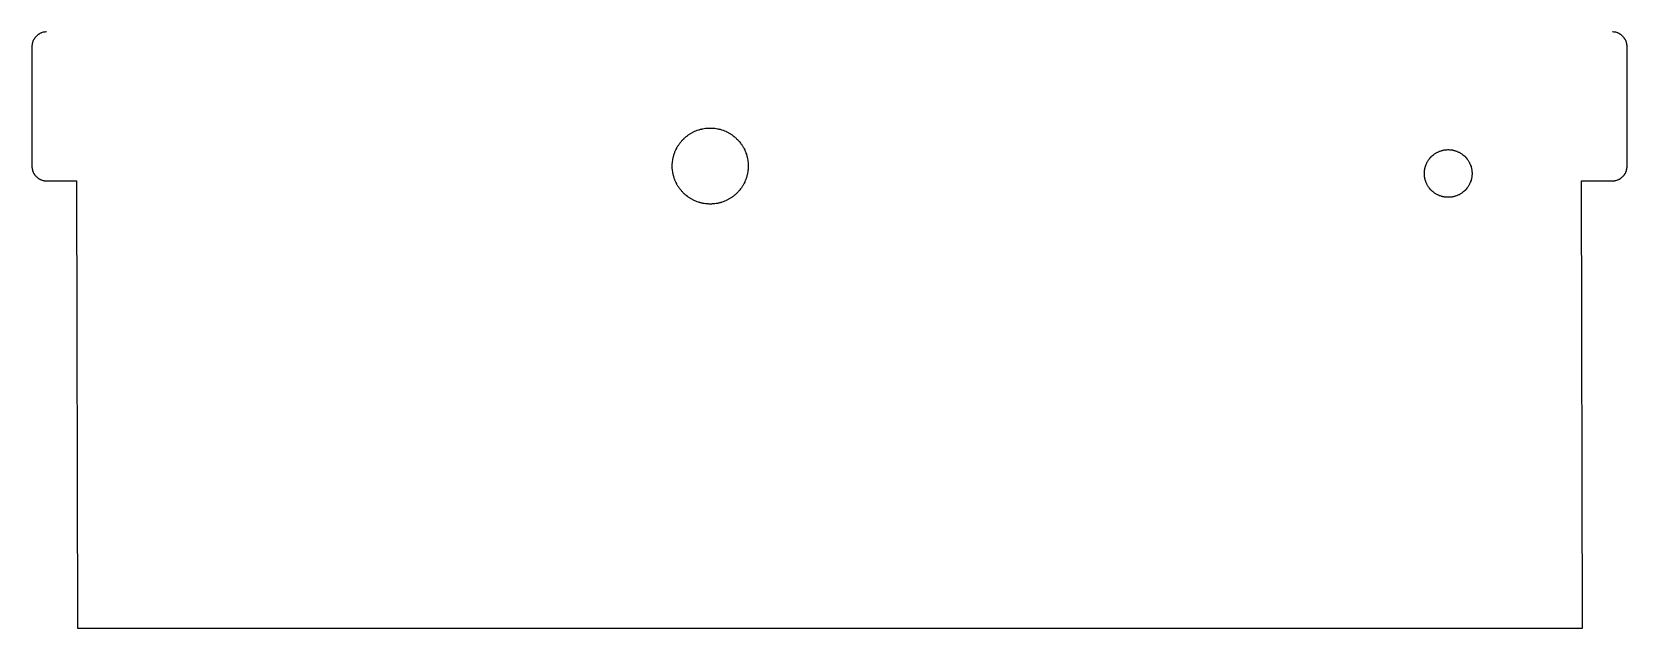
# Model space of a CAD drawing. Header units: metres. Extents: x -3 to 104, y 0 to 110.
# Drawn here: x -3 to 104, y 0 to 40 of the extents above; entities that cross this region are included whole.
import ezdxf

# ---------------------------------------------------------------- set-up
doc = ezdxf.new("R2010")
doc.units = ezdxf.units.M

msp = doc.modelspace()

# ---------------------------------------------------------------- linework, layer by layer
for p, q in [((-2.79883, 39.6016), (-2.80859, 39.5879)), ((-2.77734, 39.6289), (-2.79883, 39.6016)), ((-2.76562, 39.6426), (-2.77734, 39.6289)), ((-2.75488, 39.6562), (-2.76562, 39.6426)), ((-2.71973, 39.6943), (-2.75488, 39.6562)), ((-2.69434, 39.7197), (-2.71973, 39.6943)), ((-2.65625, 39.7549), (-2.69434, 39.7197)), ((-2.64258, 39.7656), (-2.65625, 39.7549)), ((-2.62891, 39.7773), (-2.64258, 39.7656)), ((-2.60156, 39.7988), (-2.62891, 39.7773)), ((-2.58789, 39.8086), (-2.60156, 39.7988)), ((-2.57324, 39.8193), (-2.58789, 39.8086)), ((-2.55957, 39.8291), (-2.57324, 39.8193)), ((-2.54492, 39.8389), (-2.55957, 39.8291)), ((-2.53027, 39.8477), (-2.54492, 39.8389)), ((-2.51465, 39.8574), (-2.53027, 39.8477)), ((-2.5, 39.8662), (-2.51465, 39.8574)), ((-2.48438, 39.875), (-2.5, 39.8662)), ((-2.46973, 39.8828), (-2.48438, 39.875)), ((-2.42285, 39.9062), (-2.46973, 39.8828)), ((-2.40625, 39.9131), (-2.42285, 39.9062)), ((-2.39062, 39.9209), (-2.40625, 39.9131)), ((-2.375, 39.9268), (-2.39062, 39.9209)), ((-2.3584, 39.9336), (-2.375, 39.9268)), ((-2.30859, 39.9512), (-2.3584, 39.9336)), ((-2.24219, 39.9707), (-2.30859, 39.9512)), ((-2.22461, 39.9746), (-2.24219, 39.9707)), ((-2.20801, 39.9785), (-2.22461, 39.9746)), ((-2.19043, 39.9814), (-2.20801, 39.9785)), ((-2.17383, 39.9844), (-2.19043, 39.9814)), ((-2.15625, 39.9873), (-2.17383, 39.9844)), ((-2.13965, 39.9902), (-2.15625, 39.9873)), ((-2.06934, 39.998), (-2.13965, 39.9902)), ((-2.05273, 39.999), (-2.06934, 39.998)), ((-2.03516, 39.999), (-2.05273, 39.999)), ((-2.01758, 40), (-2.03516, 39.999)), ((103.035, 39.999), (103.018, 40)), ((103.053, 39.999), (103.035, 39.999)), ((103.069, 39.998), (103.053, 39.999)), ((103.14, 39.9902), (103.069, 39.998)), ((103.156, 39.9873), (103.14, 39.9902)), ((103.174, 39.9844), (103.156, 39.9873)), ((103.19, 39.9814), (103.174, 39.9844)), ((103.208, 39.9785), (103.19, 39.9814)), ((103.225, 39.9746), (103.208, 39.9785)), ((103.242, 39.9707), (103.225, 39.9746)), ((103.309, 39.9512), (103.242, 39.9707)), ((103.358, 39.9336), (103.309, 39.9512)), ((103.375, 39.9268), (103.358, 39.9336)), ((103.391, 39.9209), (103.375, 39.9268)), ((103.406, 39.9131), (103.391, 39.9209)), ((103.423, 39.9062), (103.406, 39.9131)), ((103.47, 39.8828), (103.423, 39.9062)), ((103.484, 39.875), (103.47, 39.8828)), ((103.5, 39.8662), (103.484, 39.875)), ((103.515, 39.8574), (103.5, 39.8662)), ((103.53, 39.8477), (103.515, 39.8574)), ((103.545, 39.8389), (103.53, 39.8477)), ((103.56, 39.8291), (103.545, 39.8389)), ((103.573, 39.8193), (103.56, 39.8291)), ((103.588, 39.8086), (103.573, 39.8193)), ((103.602, 39.7988), (103.588, 39.8086)), ((103.629, 39.7773), (103.602, 39.7988)), ((103.643, 39.7656), (103.629, 39.7773)), ((103.656, 39.7549), (103.643, 39.7656)), ((103.694, 39.7197), (103.656, 39.7549)), ((103.72, 39.6943), (103.694, 39.7197)), ((103.755, 39.6562), (103.72, 39.6943)), ((103.766, 39.6426), (103.755, 39.6562)), ((103.777, 39.6289), (103.766, 39.6426)), ((103.799, 39.6016), (103.777, 39.6289)), ((103.809, 39.5879), (103.799, 39.6016)), ((-2.99902, 39.0352), (-3, 39.0176)), ((-3, 39.0176), (-3, 30.9824)), ((-2.99805, 39.0693), (-2.99902, 39.0527)), ((-2.99902, 39.0527), (-2.99902, 39.0352)), ((-2.99023, 39.1396), (-2.99805, 39.0693)), ((-2.9873, 39.1562), (-2.99023, 39.1396)), ((-2.98438, 39.1738), (-2.9873, 39.1562)), ((-2.98145, 39.1904), (-2.98438, 39.1738)), ((-2.97852, 39.208), (-2.98145, 39.1904)), ((-2.97461, 39.2246), (-2.97852, 39.208)), ((-2.9707, 39.2422), (-2.97461, 39.2246)), ((-2.95117, 39.3086), (-2.9707, 39.2422)), ((-2.93359, 39.3584), (-2.95117, 39.3086)), ((-2.92676, 39.375), (-2.93359, 39.3584)), ((-2.9209, 39.3906), (-2.92676, 39.375)), ((-2.91309, 39.4062), (-2.9209, 39.3906)), ((-2.90625, 39.4229), (-2.91309, 39.4062)), ((-2.88281, 39.4697), (-2.90625, 39.4229)), ((-2.875, 39.4844), (-2.88281, 39.4697)), ((-2.86621, 39.5), (-2.875, 39.4844)), ((-2.85742, 39.5146), (-2.86621, 39.5)), ((-2.84766, 39.5303), (-2.85742, 39.5146)), ((-2.83887, 39.5449), (-2.84766, 39.5303)), ((-2.8291, 39.5596), (-2.83887, 39.5449)), ((-2.81934, 39.5732), (-2.8291, 39.5596)), ((-2.80859, 39.5879), (-2.81934, 39.5732)), ((103.819, 39.5732), (103.809, 39.5879)), ((103.829, 39.5596), (103.819, 39.5732)), ((103.839, 39.5449), (103.829, 39.5596)), ((103.848, 39.5303), (103.839, 39.5449)), ((103.857, 39.5146), (103.848, 39.5303)), ((103.866, 39.5), (103.857, 39.5146)), ((103.875, 39.4844), (103.866, 39.5)), ((103.883, 39.4697), (103.875, 39.4844)), ((103.906, 39.4229), (103.883, 39.4697)), ((103.913, 39.4062), (103.906, 39.4229)), ((103.921, 39.3906), (103.913, 39.4062)), ((103.927, 39.375), (103.921, 39.3906)), ((103.934, 39.3584), (103.927, 39.375)), ((103.951, 39.3086), (103.934, 39.3584)), ((103.971, 39.2422), (103.951, 39.3086)), ((103.975, 39.2246), (103.971, 39.2422)), ((103.979, 39.208), (103.975, 39.2246)), ((103.981, 39.1904), (103.979, 39.208)), ((103.984, 39.1738), (103.981, 39.1904)), ((103.987, 39.1562), (103.984, 39.1738)), ((103.99, 39.1396), (103.987, 39.1562)), ((103.998, 39.0693), (103.99, 39.1396)), ((103.999, 39.0527), (103.998, 39.0693)), ((103.999, 39.0352), (103.999, 39.0527)), ((104, 39.0176), (103.999, 39.0352)), ((104, 30.9824), (104, 39.0176)), ((41.1494, 33.1621), (41.1865, 33.1855)), ((41.1865, 33.1855), (41.2256, 33.208)), ((41.2256, 33.208), (41.2637, 33.2295)), ((41.2637, 33.2295), (41.3027, 33.251)), ((41.3027, 33.251), (41.3428, 33.2715)), ((41.3428, 33.2715), (41.4229, 33.3105)), ((41.4229, 33.3105), (41.4629, 33.3291)), ((41.4629, 33.3291), (41.5449, 33.3643)), ((41.5449, 33.3643), (41.5859, 33.3799)), ((41.5859, 33.3799), (41.6279, 33.3955)), ((41.6279, 33.3955), (41.7119, 33.4248)), ((41.7119, 33.4248), (41.7549, 33.4385)), ((41.7549, 33.4385), (41.7969, 33.4512)), ((41.7969, 33.4512), (41.8398, 33.4629)), ((41.8398, 33.4629), (41.8828, 33.4736)), ((41.8828, 33.4736), (41.9268, 33.4844)), ((41.9268, 33.4844), (41.9697, 33.4941)), ((41.9697, 33.4941), (42.0137, 33.5029)), ((42.0137, 33.5029), (42.1016, 33.5186)), ((42.1016, 33.5186), (42.1895, 33.5303)), ((42.1895, 33.5303), (42.2773, 33.54)), ((42.2773, 33.54), (42.3223, 33.543)), ((42.3223, 33.543), (42.3662, 33.5459)), ((42.3662, 33.5459), (42.4111, 33.5479)), ((42.4111, 33.5479), (42.5, 33.5498)), ((42.5, 33.5498), (42.5889, 33.5479)), ((42.5889, 33.5479), (42.6338, 33.5459)), ((42.6338, 33.5459), (42.6777, 33.543)), ((42.6777, 33.543), (42.7227, 33.54)), ((42.7227, 33.54), (42.8105, 33.5303)), ((42.8105, 33.5303), (42.8984, 33.5186)), ((42.8984, 33.5186), (42.9863, 33.5029)), ((42.9863, 33.5029), (43.0303, 33.4941)), ((43.0303, 33.4941), (43.0732, 33.4844)), ((43.0732, 33.4844), (43.1172, 33.4736)), ((43.1172, 33.4736), (43.1602, 33.4629)), ((43.1602, 33.4629), (43.2031, 33.4512)), ((43.2031, 33.4512), (43.2451, 33.4385)), ((43.2451, 33.4385), (43.2881, 33.4248)), ((43.2881, 33.4248), (43.3721, 33.3955)), ((43.3721, 33.3955), (43.4141, 33.3799)), ((43.4141, 33.3799), (43.4551, 33.3643)), ((43.4551, 33.3643), (43.5371, 33.3291)), ((43.5371, 33.3291), (43.5771, 33.3105)), ((43.5771, 33.3105), (43.6572, 33.2715)), ((43.6572, 33.2715), (43.6973, 33.251)), ((43.6973, 33.251), (43.7363, 33.2295)), ((43.7363, 33.2295), (43.7744, 33.208)), ((43.7744, 33.208), (43.8135, 33.1855)), ((43.8135, 33.1855), (43.8506, 33.1621)), ((40.1895, 32.0771), (40.2285, 32.1572)), ((40.2285, 32.1572), (40.249, 32.1973)), ((40.249, 32.1973), (40.2705, 32.2363)), ((40.2705, 32.2363), (40.292, 32.2744)), ((40.292, 32.2744), (40.3145, 32.3135)), ((40.3145, 32.3135), (40.3379, 32.3506)), ((40.3379, 32.3506), (40.3613, 32.3887)), ((40.3613, 32.3887), (40.3867, 32.4258)), ((40.3867, 32.4258), (40.4111, 32.4619)), ((40.4111, 32.4619), (40.4375, 32.499)), ((40.4375, 32.499), (40.4639, 32.5342)), ((40.4639, 32.5342), (40.5186, 32.6045)), ((40.5186, 32.6045), (40.5469, 32.6387)), ((40.5469, 32.6387), (40.5762, 32.6729)), ((40.5762, 32.6729), (40.6055, 32.7061)), ((40.6055, 32.7061), (40.6357, 32.7383)), ((40.6357, 32.7383), (40.666, 32.7715)), ((40.666, 32.7715), (40.7285, 32.834)), ((40.7285, 32.834), (40.7617, 32.8643)), ((40.7617, 32.8643), (40.7939, 32.8945)), ((40.7939, 32.8945), (40.8271, 32.9238)), ((40.8271, 32.9238), (40.8613, 32.9531)), ((40.8613, 32.9531), (40.8955, 32.9814)), ((40.8955, 32.9814), (40.9658, 33.0361)), ((40.9658, 33.0361), (41.001, 33.0625)), ((41.001, 33.0625), (41.0381, 33.0889)), ((41.0381, 33.0889), (41.0742, 33.1133)), ((41.0742, 33.1133), (41.1113, 33.1387)), ((41.1113, 33.1387), (41.1494, 33.1621)), ((43.8506, 33.1621), (43.8887, 33.1387)), ((43.8887, 33.1387), (43.9258, 33.1133)), ((43.9258, 33.1133), (43.9619, 33.0889)), ((43.9619, 33.0889), (43.999, 33.0625)), ((43.999, 33.0625), (44.0342, 33.0361)), ((44.0342, 33.0361), (44.1045, 32.9814)), ((44.1045, 32.9814), (44.1387, 32.9531)), ((44.1387, 32.9531), (44.1729, 32.9238)), ((44.1729, 32.9238), (44.2061, 32.8945)), ((44.2061, 32.8945), (44.2383, 32.8643)), ((44.2383, 32.8643), (44.2715, 32.834)), ((44.2715, 32.834), (44.334, 32.7715)), ((44.334, 32.7715), (44.3643, 32.7383)), ((44.3643, 32.7383), (44.3945, 32.7061)), ((44.3945, 32.7061), (44.4238, 32.6729)), ((44.4238, 32.6729), (44.4531, 32.6387)), ((44.4531, 32.6387), (44.4814, 32.6045)), ((44.4814, 32.6045), (44.5361, 32.5342)), ((44.5361, 32.5342), (44.5625, 32.499)), ((44.5625, 32.499), (44.5889, 32.4619)), ((44.5889, 32.4619), (44.6133, 32.4258)), ((44.6133, 32.4258), (44.6387, 32.3887)), ((44.6387, 32.3887), (44.6621, 32.3506)), ((44.6621, 32.3506), (44.6855, 32.3135)), ((44.6855, 32.3135), (44.708, 32.2744)), ((44.708, 32.2744), (44.7295, 32.2363)), ((44.7295, 32.2363), (44.751, 32.1973)), ((44.751, 32.1973), (44.7715, 32.1572)), ((44.7715, 32.1572), (44.8105, 32.0771)), ((39.9502, 31), (39.9521, 31.0889)), ((39.9521, 31.0889), (39.9541, 31.1338)), ((39.9541, 31.1338), (39.957, 31.1777)), ((39.957, 31.1777), (39.96, 31.2227)), ((39.96, 31.2227), (39.9697, 31.3105)), ((39.9697, 31.3105), (39.9814, 31.3984)), ((39.9814, 31.3984), (39.9971, 31.4863)), ((39.9971, 31.4863), (40.0059, 31.5303)), ((40.0059, 31.5303), (40.0156, 31.5732)), ((40.0156, 31.5732), (40.0264, 31.6172)), ((40.0264, 31.6172), (40.0371, 31.6602)), ((40.0371, 31.6602), (40.0488, 31.7031)), ((40.0488, 31.7031), (40.0615, 31.7451)), ((40.0615, 31.7451), (40.0752, 31.7881)), ((40.0752, 31.7881), (40.1045, 31.8721)), ((40.1045, 31.8721), (40.1201, 31.9141)), ((40.1201, 31.9141), (40.1357, 31.9551)), ((40.1357, 31.9551), (40.1709, 32.0371)), ((40.1709, 32.0371), (40.1895, 32.0771)), ((44.8105, 32.0771), (44.8291, 32.0371)), ((44.8291, 32.0371), (44.8643, 31.9551)), ((44.8643, 31.9551), (44.8799, 31.9141)), ((44.8799, 31.9141), (44.8955, 31.8721)), ((44.8955, 31.8721), (44.9248, 31.7881)), ((44.9248, 31.7881), (44.9385, 31.7451)), ((44.9385, 31.7451), (44.9512, 31.7031)), ((44.9512, 31.7031), (44.9629, 31.6602)), ((44.9629, 31.6602), (44.9736, 31.6172)), ((44.9736, 31.6172), (44.9844, 31.5732)), ((44.9844, 31.5732), (44.9941, 31.5303)), ((44.9941, 31.5303), (45.0029, 31.4863)), ((45.0029, 31.4863), (45.0186, 31.3984)), ((45.0186, 31.3984), (45.0303, 31.3105)), ((45.0303, 31.3105), (45.04, 31.2227)), ((45.04, 31.2227), (45.043, 31.1777)), ((45.043, 31.1777), (45.0459, 31.1338)), ((45.0459, 31.1338), (45.0479, 31.0889)), ((45.0479, 31.0889), (45.0498, 31)), ((90.4697, 30.9678), (90.4961, 31.0469)), ((90.4961, 31.0469), (90.5059, 31.0732)), ((90.5059, 31.0732), (90.5166, 31.0996)), ((90.5166, 31.0996), (90.5381, 31.1504)), ((90.5381, 31.1504), (90.5615, 31.2012)), ((90.5615, 31.2012), (90.5742, 31.2266)), ((90.5742, 31.2266), (90.5869, 31.251)), ((90.5869, 31.251), (90.6143, 31.2998)), ((90.6143, 31.2998), (90.6289, 31.3242)), ((90.6289, 31.3242), (90.6582, 31.3711)), ((90.6582, 31.3711), (90.6895, 31.418)), ((90.6895, 31.418), (90.7393, 31.4854)), ((90.7393, 31.4854), (90.792, 31.5498)), ((90.792, 31.5498), (90.8105, 31.5703)), ((90.8105, 31.5703), (90.8301, 31.5908)), ((90.8301, 31.5908), (90.8486, 31.6113)), ((90.8486, 31.6113), (90.8682, 31.6318)), ((90.8682, 31.6318), (90.8887, 31.6514)), ((90.8887, 31.6514), (90.9092, 31.6699)), ((90.9092, 31.6699), (90.9297, 31.6895)), ((90.9297, 31.6895), (90.9502, 31.708)), ((90.9502, 31.708), (91.0146, 31.7607)), ((91.0146, 31.7607), (91.082, 31.8105)), ((91.082, 31.8105), (91.1289, 31.8418)), ((91.1289, 31.8418), (91.1758, 31.8711)), ((91.1758, 31.8711), (91.2002, 31.8857)), ((91.2002, 31.8857), (91.249, 31.9131)), ((91.249, 31.9131), (91.2734, 31.9258)), ((91.2734, 31.9258), (91.2988, 31.9385)), ((91.2988, 31.9385), (91.3496, 31.9619)), ((91.3496, 31.9619), (91.4004, 31.9834)), ((91.4004, 31.9834), (91.4268, 31.9941)), ((91.4268, 31.9941), (91.4531, 32.0039)), ((91.4531, 32.0039), (91.5322, 32.0303)), ((91.5322, 32.0303), (91.5586, 32.0381)), ((91.5586, 32.0381), (91.5859, 32.0459)), ((91.5859, 32.0459), (91.6133, 32.0527)), ((91.6133, 32.0527), (91.6396, 32.0586)), ((91.6396, 32.0586), (91.667, 32.0654)), ((91.667, 32.0654), (91.6943, 32.0703)), ((91.6943, 32.0703), (91.7217, 32.0762)), ((91.7217, 32.0762), (91.75, 32.0801)), ((91.75, 32.0801), (91.8047, 32.0879)), ((91.8047, 32.0879), (91.833, 32.0908)), ((91.833, 32.0908), (91.8604, 32.0938)), ((91.8604, 32.0938), (91.8887, 32.0957)), ((91.8887, 32.0957), (91.916, 32.0977)), ((91.916, 32.0977), (91.9717, 32.0996)), ((91.9717, 32.0996), (92.0283, 32.0996)), ((92.0283, 32.0996), (92.084, 32.0977)), ((92.084, 32.0977), (92.1113, 32.0957)), ((92.1113, 32.0957), (92.1396, 32.0938)), ((92.1396, 32.0938), (92.167, 32.0908)), ((92.167, 32.0908), (92.1953, 32.0879)), ((92.1953, 32.0879), (92.25, 32.0801)), ((92.25, 32.0801), (92.2783, 32.0762)), ((92.2783, 32.0762), (92.3057, 32.0703)), ((92.3057, 32.0703), (92.333, 32.0654)), ((92.333, 32.0654), (92.3604, 32.0586)), ((92.3604, 32.0586), (92.3867, 32.0527)), ((92.3867, 32.0527), (92.4141, 32.0459)), ((92.4141, 32.0459), (92.4414, 32.0381)), ((92.4414, 32.0381), (92.4678, 32.0303)), ((92.4678, 32.0303), (92.5469, 32.0039)), ((92.5469, 32.0039), (92.5732, 31.9941)), ((92.5732, 31.9941), (92.5996, 31.9834)), ((92.5996, 31.9834), (92.6504, 31.9619)), ((92.6504, 31.9619), (92.7012, 31.9385)), ((92.7012, 31.9385), (92.7266, 31.9258)), ((92.7266, 31.9258), (92.751, 31.9131)), ((92.751, 31.9131), (92.7998, 31.8857)), ((92.7998, 31.8857), (92.8242, 31.8711)), ((92.8242, 31.8711), (92.8711, 31.8418)), ((92.8711, 31.8418), (92.918, 31.8105)), ((92.918, 31.8105), (92.9854, 31.7607)), ((92.9854, 31.7607), (93.0498, 31.708)), ((93.0498, 31.708), (93.0703, 31.6895)), ((93.0703, 31.6895), (93.0908, 31.6699)), ((93.0908, 31.6699), (93.1113, 31.6514)), ((93.1113, 31.6514), (93.1318, 31.6318)), ((93.1318, 31.6318), (93.1514, 31.6113)), ((93.1514, 31.6113), (93.1699, 31.5908)), ((93.1699, 31.5908), (93.1895, 31.5703)), ((93.1895, 31.5703), (93.208, 31.5498)), ((93.208, 31.5498), (93.2607, 31.4854)), ((93.2607, 31.4854), (93.3105, 31.418)), ((93.3105, 31.418), (93.3418, 31.3711)), ((93.3418, 31.3711), (93.3711, 31.3242)), ((93.3711, 31.3242), (93.3857, 31.2998)), ((93.3857, 31.2998), (93.4131, 31.251)), ((93.4131, 31.251), (93.4258, 31.2266)), ((93.4258, 31.2266), (93.4385, 31.2012)), ((93.4385, 31.2012), (93.4619, 31.1504)), ((93.4619, 31.1504), (93.4834, 31.0996)), ((93.4834, 31.0996), (93.4941, 31.0732)), ((93.4941, 31.0732), (93.5039, 31.0469)), ((93.5039, 31.0469), (93.5303, 30.9678)), ((-3, 30.9824), (-2.99902, 30.9648)), ((-2.99902, 30.9648), (-2.99902, 30.9473)), ((-2.99902, 30.9473), (-2.99805, 30.9307)), ((-2.99805, 30.9307), (-2.99023, 30.8604)), ((-2.99023, 30.8604), (-2.9873, 30.8438)), ((-2.9873, 30.8438), (-2.98438, 30.8262)), ((-2.98438, 30.8262), (-2.98145, 30.8096)), ((-2.98145, 30.8096), (-2.97852, 30.792)), ((-2.97852, 30.792), (-2.97461, 30.7754)), ((-2.97461, 30.7754), (-2.9707, 30.7578)), ((-2.9707, 30.7578), (-2.95117, 30.6914)), ((-2.95117, 30.6914), (-2.93359, 30.6416)), ((-2.93359, 30.6416), (-2.92676, 30.625)), ((-2.92676, 30.625), (-2.9209, 30.6094)), ((-2.9209, 30.6094), (-2.91309, 30.5938)), ((-2.91309, 30.5938), (-2.90625, 30.5771)), ((-2.90625, 30.5771), (-2.88281, 30.5303)), ((-2.88281, 30.5303), (-2.875, 30.5156)), ((-2.875, 30.5156), (-2.86621, 30.5)), ((-2.86621, 30.5), (-2.85742, 30.4854)), ((-2.85742, 30.4854), (-2.84766, 30.4697)), ((-2.84766, 30.4697), (-2.83887, 30.4551)), ((-2.83887, 30.4551), (-2.8291, 30.4404)), ((-2.8291, 30.4404), (-2.81934, 30.4268)), ((-2.81934, 30.4268), (-2.80859, 30.4121)), ((-2.80859, 30.4121), (-2.79883, 30.3984)), ((-2.79883, 30.3984), (-2.77734, 30.3711)), ((-2.77734, 30.3711), (-2.76562, 30.3574)), ((-2.76562, 30.3574), (-2.75488, 30.3438)), ((-2.75488, 30.3438), (-2.71973, 30.3057)), ((-2.71973, 30.3057), (-2.69434, 30.2803)), ((-2.69434, 30.2803), (-2.65625, 30.2451)), ((-2.65625, 30.2451), (-2.64258, 30.2344)), ((-2.64258, 30.2344), (-2.62891, 30.2227)), ((-2.62891, 30.2227), (-2.60156, 30.2012)), ((-2.60156, 30.2012), (-2.58789, 30.1914)), ((-2.58789, 30.1914), (-2.57324, 30.1807)), ((-2.57324, 30.1807), (-2.55957, 30.1709)), ((-2.55957, 30.1709), (-2.54492, 30.1611)), ((-2.54492, 30.1611), (-2.53027, 30.1523)), ((-2.53027, 30.1523), (-2.51465, 30.1426)), ((-2.51465, 30.1426), (-2.5, 30.1338)), ((-2.5, 30.1338), (-2.48438, 30.125)), ((-2.48438, 30.125), (-2.46973, 30.1172)), ((-2.46973, 30.1172), (-2.42285, 30.0938)), ((-2.42285, 30.0938), (-2.40625, 30.0869)), ((-2.40625, 30.0869), (-2.39062, 30.0791)), ((-2.39062, 30.0791), (-2.375, 30.0732)), ((-2.375, 30.0732), (-2.3584, 30.0664)), ((-2.3584, 30.0664), (-2.30859, 30.0488)), ((-2.30859, 30.0488), (-2.24219, 30.0293)), ((-2.24219, 30.0293), (-2.22461, 30.0254)), ((-2.22461, 30.0254), (-2.20801, 30.0215)), ((-2.20801, 30.0215), (-2.19043, 30.0186)), ((-2.19043, 30.0186), (-2.17383, 30.0156)), ((-2.17383, 30.0156), (-2.15625, 30.0127)), ((-2.15625, 30.0127), (-2.13965, 30.0098)), ((-2.13965, 30.0098), (-2.06934, 30.002)), ((-2.06934, 30.002), (-2.05273, 30.001)), ((-2.05273, 30.001), (-2.03516, 30.001)), ((-2.03516, 30.001), (-2.01758, 30)), ((-2.01758, 30), (0, 30)), ((0, 30), (0.0498, 0)), ((39.9521, 30.9111), (39.9502, 31)), ((39.9541, 30.8662), (39.9521, 30.9111)), ((39.957, 30.8223), (39.9541, 30.8662)), ((39.96, 30.7773), (39.957, 30.8223)), ((39.9697, 30.6895), (39.96, 30.7773)), ((39.9814, 30.6016), (39.9697, 30.6895)), ((39.9971, 30.5137), (39.9814, 30.6016)), ((40.0059, 30.4697), (39.9971, 30.5137)), ((40.0156, 30.4268), (40.0059, 30.4697)), ((40.0264, 30.3828), (40.0156, 30.4268)), ((40.0371, 30.3398), (40.0264, 30.3828)), ((40.0488, 30.2969), (40.0371, 30.3398)), ((40.0615, 30.2549), (40.0488, 30.2969)), ((40.0752, 30.2119), (40.0615, 30.2549)), ((40.1045, 30.1279), (40.0752, 30.2119)), ((40.1201, 30.0859), (40.1045, 30.1279)), ((40.1357, 30.0449), (40.1201, 30.0859)), ((40.1709, 29.9629), (40.1357, 30.0449)), ((40.1895, 29.9229), (40.1709, 29.9629)), ((44.8291, 29.9629), (44.8105, 29.9229)), ((44.8643, 30.0449), (44.8291, 29.9629)), ((44.8799, 30.0859), (44.8643, 30.0449)), ((44.8955, 30.1279), (44.8799, 30.0859)), ((44.9248, 30.2119), (44.8955, 30.1279)), ((44.9385, 30.2549), (44.9248, 30.2119)), ((44.9512, 30.2969), (44.9385, 30.2549)), ((44.9629, 30.3398), (44.9512, 30.2969)), ((44.9736, 30.3828), (44.9629, 30.3398)), ((44.9844, 30.4268), (44.9736, 30.3828)), ((44.9941, 30.4697), (44.9844, 30.4268)), ((45.0029, 30.5137), (44.9941, 30.4697)), ((45.0186, 30.6016), (45.0029, 30.5137)), ((45.0303, 30.6895), (45.0186, 30.6016)), ((45.04, 30.7773), (45.0303, 30.6895)), ((45.043, 30.8223), (45.04, 30.7773)), ((45.0459, 30.8662), (45.043, 30.8223)), ((45.0479, 30.9111), (45.0459, 30.8662)), ((45.0498, 31), (45.0479, 30.9111)), ((90.4004, 30.5283), (90.4023, 30.584)), ((90.4004, 30.4717), (90.4004, 30.5283)), ((90.4023, 30.416), (90.4004, 30.4717)), ((90.4023, 30.584), (90.4043, 30.6113)), ((90.4043, 30.3887), (90.4023, 30.416)), ((90.4043, 30.6113), (90.4062, 30.6396)), ((90.4062, 30.3604), (90.4043, 30.3887)), ((90.4062, 30.6396), (90.4092, 30.667)), ((90.4092, 30.333), (90.4062, 30.3604)), ((90.4092, 30.667), (90.4121, 30.6953)), ((90.4121, 30.3047), (90.4092, 30.333)), ((90.4121, 30.6953), (90.4199, 30.75)), ((90.4199, 30.25), (90.4121, 30.3047)), ((90.4199, 30.75), (90.4238, 30.7783)), ((90.4238, 30.2217), (90.4199, 30.25)), ((90.4238, 30.7783), (90.4297, 30.8057)), ((90.4297, 30.1943), (90.4238, 30.2217)), ((90.4297, 30.8057), (90.4346, 30.833)), ((90.4346, 30.167), (90.4297, 30.1943)), ((90.4346, 30.833), (90.4414, 30.8604)), ((90.4414, 30.1396), (90.4346, 30.167)), ((90.4414, 30.8604), (90.4473, 30.8867)), ((90.4473, 30.1133), (90.4414, 30.1396)), ((90.4473, 30.8867), (90.4541, 30.9141)), ((90.4541, 30.0859), (90.4473, 30.1133)), ((90.4541, 30.9141), (90.4619, 30.9414)), ((90.4619, 30.0586), (90.4541, 30.0859)), ((90.4619, 30.9414), (90.4697, 30.9678)), ((90.4697, 30.0322), (90.4619, 30.0586)), ((90.4961, 29.9531), (90.4697, 30.0322)), ((93.5303, 30.0322), (93.5039, 29.9531)), ((93.5303, 30.9678), (93.5381, 30.9414)), ((93.5381, 30.0586), (93.5303, 30.0322)), ((93.5381, 30.9414), (93.5459, 30.9141)), ((93.5459, 30.0859), (93.5381, 30.0586)), ((93.5459, 30.9141), (93.5527, 30.8867)), ((93.5527, 30.1133), (93.5459, 30.0859)), ((93.5527, 30.8867), (93.5586, 30.8604)), ((93.5586, 30.1396), (93.5527, 30.1133)), ((93.5586, 30.8604), (93.5654, 30.833)), ((93.5654, 30.167), (93.5586, 30.1396)), ((93.5654, 30.833), (93.5703, 30.8057)), ((93.5703, 30.1943), (93.5654, 30.167)), ((93.5703, 30.8057), (93.5762, 30.7783)), ((93.5762, 30.2217), (93.5703, 30.1943)), ((93.5762, 30.7783), (93.5801, 30.75)), ((93.5801, 30.25), (93.5762, 30.2217)), ((93.5801, 30.75), (93.5879, 30.6953)), ((93.5879, 30.3047), (93.5801, 30.25)), ((93.5879, 30.6953), (93.5908, 30.667)), ((93.5908, 30.333), (93.5879, 30.3047)), ((93.5908, 30.667), (93.5938, 30.6396)), ((93.5938, 30.3604), (93.5908, 30.333)), ((93.5938, 30.6396), (93.5957, 30.6113)), ((93.5957, 30.3887), (93.5938, 30.3604)), ((93.5957, 30.6113), (93.5977, 30.584)), ((93.5977, 30.416), (93.5957, 30.3887)), ((93.5977, 30.584), (93.5996, 30.5283)), ((93.5996, 30.4717), (93.5977, 30.416)), ((93.5996, 30.5283), (93.5996, 30.4717)), ((100.95, 30), (103.018, 30)), ((101, 0), (100.95, 30)), ((103.018, 30), (103.035, 30.001)), ((103.035, 30.001), (103.053, 30.001)), ((103.053, 30.001), (103.069, 30.002)), ((103.069, 30.002), (103.14, 30.0098)), ((103.14, 30.0098), (103.156, 30.0127)), ((103.156, 30.0127), (103.174, 30.0156)), ((103.174, 30.0156), (103.19, 30.0186)), ((103.19, 30.0186), (103.208, 30.0215)), ((103.208, 30.0215), (103.225, 30.0254)), ((103.225, 30.0254), (103.242, 30.0293)), ((103.242, 30.0293), (103.309, 30.0488)), ((103.309, 30.0488), (103.358, 30.0664)), ((103.358, 30.0664), (103.375, 30.0732)), ((103.375, 30.0732), (103.391, 30.0791)), ((103.391, 30.0791), (103.406, 30.0869)), ((103.406, 30.0869), (103.423, 30.0938)), ((103.423, 30.0938), (103.47, 30.1172)), ((103.47, 30.1172), (103.484, 30.125)), ((103.484, 30.125), (103.5, 30.1338)), ((103.5, 30.1338), (103.515, 30.1426)), ((103.515, 30.1426), (103.53, 30.1523)), ((103.53, 30.1523), (103.545, 30.1611)), ((103.545, 30.1611), (103.56, 30.1709)), ((103.56, 30.1709), (103.573, 30.1807)), ((103.573, 30.1807), (103.588, 30.1914)), ((103.588, 30.1914), (103.602, 30.2012)), ((103.602, 30.2012), (103.629, 30.2227)), ((103.629, 30.2227), (103.643, 30.2344)), ((103.643, 30.2344), (103.656, 30.2451)), ((103.656, 30.2451), (103.694, 30.2803)), ((103.694, 30.2803), (103.72, 30.3057)), ((103.72, 30.3057), (103.755, 30.3438)), ((103.755, 30.3438), (103.766, 30.3574)), ((103.766, 30.3574), (103.777, 30.3711)), ((103.777, 30.3711), (103.799, 30.3984)), ((103.799, 30.3984), (103.809, 30.4121)), ((103.809, 30.4121), (103.819, 30.4268)), ((103.819, 30.4268), (103.829, 30.4404)), ((103.829, 30.4404), (103.839, 30.4551)), ((103.839, 30.4551), (103.848, 30.4697)), ((103.848, 30.4697), (103.857, 30.4854)), ((103.857, 30.4854), (103.866, 30.5)), ((103.866, 30.5), (103.875, 30.5156)), ((103.875, 30.5156), (103.883, 30.5303)), ((103.883, 30.5303), (103.906, 30.5771)), ((103.906, 30.5771), (103.913, 30.5938)), ((103.913, 30.5938), (103.921, 30.6094)), ((103.921, 30.6094), (103.927, 30.625)), ((103.927, 30.625), (103.934, 30.6416)), ((103.934, 30.6416), (103.951, 30.6914)), ((103.951, 30.6914), (103.971, 30.7578)), ((103.971, 30.7578), (103.975, 30.7754)), ((103.975, 30.7754), (103.979, 30.792)), ((103.979, 30.792), (103.981, 30.8096)), ((103.981, 30.8096), (103.984, 30.8262)), ((103.984, 30.8262), (103.987, 30.8438)), ((103.987, 30.8438), (103.99, 30.8604)), ((103.99, 30.8604), (103.998, 30.9307)), ((103.998, 30.9307), (103.999, 30.9473)), ((103.999, 30.9648), (104, 30.9824)), ((103.999, 30.9473), (103.999, 30.9648)), ((40.2285, 29.8428), (40.1895, 29.9229)), ((40.249, 29.8027), (40.2285, 29.8428)), ((40.2705, 29.7637), (40.249, 29.8027)), ((40.292, 29.7256), (40.2705, 29.7637)), ((40.3145, 29.6865), (40.292, 29.7256)), ((40.3379, 29.6494), (40.3145, 29.6865)), ((40.3613, 29.6113), (40.3379, 29.6494)), ((40.3867, 29.5742), (40.3613, 29.6113)), ((40.4111, 29.5381), (40.3867, 29.5742)), ((40.4375, 29.501), (40.4111, 29.5381)), ((40.4639, 29.4658), (40.4375, 29.501)), ((40.5186, 29.3955), (40.4639, 29.4658)), ((40.5469, 29.3613), (40.5186, 29.3955)), ((40.5762, 29.3271), (40.5469, 29.3613)), ((40.6055, 29.2939), (40.5762, 29.3271)), ((40.6357, 29.2617), (40.6055, 29.2939)), ((40.666, 29.2285), (40.6357, 29.2617)), ((40.7285, 29.166), (40.666, 29.2285)), ((40.7617, 29.1357), (40.7285, 29.166)), ((40.7939, 29.1055), (40.7617, 29.1357)), ((40.8271, 29.0762), (40.7939, 29.1055)), ((40.8613, 29.0469), (40.8271, 29.0762)), ((40.8955, 29.0186), (40.8613, 29.0469)), ((40.9658, 28.9639), (40.8955, 29.0186)), ((41.001, 28.9375), (40.9658, 28.9639)), ((41.0381, 28.9111), (41.001, 28.9375)), ((41.0742, 28.8867), (41.0381, 28.9111)), ((43.9619, 28.9111), (43.9258, 28.8867)), ((43.999, 28.9375), (43.9619, 28.9111)), ((44.0342, 28.9639), (43.999, 28.9375)), ((44.1045, 29.0186), (44.0342, 28.9639)), ((44.1387, 29.0469), (44.1045, 29.0186)), ((44.1729, 29.0762), (44.1387, 29.0469)), ((44.2061, 29.1055), (44.1729, 29.0762)), ((44.2383, 29.1357), (44.2061, 29.1055)), ((44.2715, 29.166), (44.2383, 29.1357)), ((44.334, 29.2285), (44.2715, 29.166)), ((44.3643, 29.2617), (44.334, 29.2285)), ((44.3945, 29.2939), (44.3643, 29.2617)), ((44.4238, 29.3271), (44.3945, 29.2939)), ((44.4531, 29.3613), (44.4238, 29.3271)), ((44.4814, 29.3955), (44.4531, 29.3613)), ((44.5361, 29.4658), (44.4814, 29.3955)), ((44.5625, 29.501), (44.5361, 29.4658)), ((44.5889, 29.5381), (44.5625, 29.501)), ((44.6133, 29.5742), (44.5889, 29.5381)), ((44.6387, 29.6113), (44.6133, 29.5742)), ((44.6621, 29.6494), (44.6387, 29.6113)), ((44.6855, 29.6865), (44.6621, 29.6494)), ((44.708, 29.7256), (44.6855, 29.6865)), ((44.7295, 29.7637), (44.708, 29.7256)), ((44.751, 29.8027), (44.7295, 29.7637)), ((44.7715, 29.8428), (44.751, 29.8027)), ((44.8105, 29.9229), (44.7715, 29.8428)), ((90.5059, 29.9268), (90.4961, 29.9531)), ((90.5166, 29.9004), (90.5059, 29.9268)), ((90.5381, 29.8496), (90.5166, 29.9004)), ((90.5615, 29.7988), (90.5381, 29.8496)), ((90.5742, 29.7734), (90.5615, 29.7988)), ((90.5869, 29.749), (90.5742, 29.7734)), ((90.6143, 29.7002), (90.5869, 29.749)), ((90.6289, 29.6758), (90.6143, 29.7002)), ((90.6582, 29.6289), (90.6289, 29.6758)), ((90.6895, 29.582), (90.6582, 29.6289)), ((90.7393, 29.5146), (90.6895, 29.582)), ((90.792, 29.4502), (90.7393, 29.5146)), ((90.8105, 29.4297), (90.792, 29.4502)), ((90.8301, 29.4092), (90.8105, 29.4297)), ((90.8486, 29.3887), (90.8301, 29.4092)), ((90.8682, 29.3682), (90.8486, 29.3887)), ((90.8887, 29.3486), (90.8682, 29.3682)), ((90.9092, 29.3301), (90.8887, 29.3486)), ((90.9297, 29.3105), (90.9092, 29.3301)), ((90.9502, 29.292), (90.9297, 29.3105)), ((91.0146, 29.2393), (90.9502, 29.292)), ((91.082, 29.1895), (91.0146, 29.2393)), ((91.1289, 29.1582), (91.082, 29.1895)), ((91.1758, 29.1289), (91.1289, 29.1582)), ((91.2002, 29.1143), (91.1758, 29.1289)), ((91.249, 29.0869), (91.2002, 29.1143)), ((91.2734, 29.0742), (91.249, 29.0869)), ((91.2988, 29.0615), (91.2734, 29.0742)), ((91.3496, 29.0381), (91.2988, 29.0615)), ((91.4004, 29.0166), (91.3496, 29.0381)), ((91.4268, 29.0059), (91.4004, 29.0166)), ((91.4531, 28.9961), (91.4268, 29.0059)), ((91.5322, 28.9697), (91.4531, 28.9961)), ((91.5586, 28.9619), (91.5322, 28.9697)), ((91.5859, 28.9541), (91.5586, 28.9619)), ((91.6133, 28.9473), (91.5859, 28.9541)), ((91.6396, 28.9414), (91.6133, 28.9473)), ((91.667, 28.9346), (91.6396, 28.9414)), ((91.6943, 28.9297), (91.667, 28.9346)), ((91.7217, 28.9238), (91.6943, 28.9297)), ((91.75, 28.9199), (91.7217, 28.9238)), ((91.8047, 28.9121), (91.75, 28.9199)), ((91.833, 28.9092), (91.8047, 28.9121)), ((91.8604, 28.9062), (91.833, 28.9092)), ((91.8887, 28.9043), (91.8604, 28.9062)), ((91.916, 28.9023), (91.8887, 28.9043)), ((91.9717, 28.9004), (91.916, 28.9023)), ((92.0283, 28.9004), (91.9717, 28.9004)), ((92.084, 28.9023), (92.0283, 28.9004)), ((92.1113, 28.9043), (92.084, 28.9023)), ((92.1396, 28.9062), (92.1113, 28.9043)), ((92.167, 28.9092), (92.1396, 28.9062)), ((92.1953, 28.9121), (92.167, 28.9092)), ((92.25, 28.9199), (92.1953, 28.9121)), ((92.2783, 28.9238), (92.25, 28.9199)), ((92.3057, 28.9297), (92.2783, 28.9238)), ((92.333, 28.9346), (92.3057, 28.9297)), ((92.3604, 28.9414), (92.333, 28.9346)), ((92.3867, 28.9473), (92.3604, 28.9414)), ((92.4141, 28.9541), (92.3867, 28.9473)), ((92.4414, 28.9619), (92.4141, 28.9541)), ((92.4678, 28.9697), (92.4414, 28.9619)), ((92.5469, 28.9961), (92.4678, 28.9697)), ((92.5732, 29.0059), (92.5469, 28.9961)), ((92.5996, 29.0166), (92.5732, 29.0059)), ((92.6504, 29.0381), (92.5996, 29.0166)), ((92.7012, 29.0615), (92.6504, 29.0381)), ((92.7266, 29.0742), (92.7012, 29.0615)), ((92.751, 29.0869), (92.7266, 29.0742)), ((92.7998, 29.1143), (92.751, 29.0869)), ((92.8242, 29.1289), (92.7998, 29.1143)), ((92.8711, 29.1582), (92.8242, 29.1289)), ((92.918, 29.1895), (92.8711, 29.1582)), ((92.9854, 29.2393), (92.918, 29.1895)), ((93.0498, 29.292), (92.9854, 29.2393)), ((93.0703, 29.3105), (93.0498, 29.292)), ((93.0908, 29.3301), (93.0703, 29.3105)), ((93.1113, 29.3486), (93.0908, 29.3301)), ((93.1318, 29.3682), (93.1113, 29.3486)), ((93.1514, 29.3887), (93.1318, 29.3682)), ((93.1699, 29.4092), (93.1514, 29.3887)), ((93.1895, 29.4297), (93.1699, 29.4092)), ((93.208, 29.4502), (93.1895, 29.4297)), ((93.2607, 29.5146), (93.208, 29.4502)), ((93.3105, 29.582), (93.2607, 29.5146)), ((93.3418, 29.6289), (93.3105, 29.582)), ((93.3711, 29.6758), (93.3418, 29.6289)), ((93.3857, 29.7002), (93.3711, 29.6758)), ((93.4131, 29.749), (93.3857, 29.7002)), ((93.4258, 29.7734), (93.4131, 29.749)), ((93.4385, 29.7988), (93.4258, 29.7734)), ((93.4619, 29.8496), (93.4385, 29.7988)), ((93.4834, 29.9004), (93.4619, 29.8496)), ((93.4941, 29.9268), (93.4834, 29.9004)), ((93.5039, 29.9531), (93.4941, 29.9268)), ((41.1113, 28.8613), (41.0742, 28.8867)), ((41.1494, 28.8379), (41.1113, 28.8613)), ((41.1865, 28.8145), (41.1494, 28.8379)), ((41.2256, 28.792), (41.1865, 28.8145)), ((41.2637, 28.7705), (41.2256, 28.792)), ((41.3027, 28.749), (41.2637, 28.7705)), ((41.3428, 28.7285), (41.3027, 28.749)), ((41.4229, 28.6895), (41.3428, 28.7285)), ((41.4629, 28.6709), (41.4229, 28.6895)), ((41.5449, 28.6357), (41.4629, 28.6709)), ((41.5859, 28.6201), (41.5449, 28.6357)), ((41.6279, 28.6045), (41.5859, 28.6201)), ((41.7119, 28.5752), (41.6279, 28.6045)), ((41.7549, 28.5615), (41.7119, 28.5752)), ((41.7969, 28.5488), (41.7549, 28.5615)), ((41.8398, 28.5371), (41.7969, 28.5488)), ((41.8828, 28.5264), (41.8398, 28.5371)), ((41.9268, 28.5156), (41.8828, 28.5264)), ((41.9697, 28.5059), (41.9268, 28.5156)), ((42.0137, 28.4971), (41.9697, 28.5059)), ((42.1016, 28.4814), (42.0137, 28.4971)), ((42.1895, 28.4697), (42.1016, 28.4814)), ((42.2773, 28.46), (42.1895, 28.4697)), ((42.3223, 28.457), (42.2773, 28.46)), ((42.3662, 28.4541), (42.3223, 28.457)), ((42.4111, 28.4521), (42.3662, 28.4541)), ((42.5, 28.4502), (42.4111, 28.4521)), ((42.5889, 28.4521), (42.5, 28.4502)), ((42.6338, 28.4541), (42.5889, 28.4521)), ((42.6777, 28.457), (42.6338, 28.4541)), ((42.7227, 28.46), (42.6777, 28.457)), ((42.8105, 28.4697), (42.7227, 28.46)), ((42.8984, 28.4814), (42.8105, 28.4697)), ((42.9863, 28.4971), (42.8984, 28.4814)), ((43.0303, 28.5059), (42.9863, 28.4971)), ((43.0732, 28.5156), (43.0303, 28.5059)), ((43.1172, 28.5264), (43.0732, 28.5156)), ((43.1602, 28.5371), (43.1172, 28.5264)), ((43.2031, 28.5488), (43.1602, 28.5371)), ((43.2451, 28.5615), (43.2031, 28.5488)), ((43.2881, 28.5752), (43.2451, 28.5615)), ((43.3721, 28.6045), (43.2881, 28.5752)), ((43.4141, 28.6201), (43.3721, 28.6045)), ((43.4551, 28.6357), (43.4141, 28.6201)), ((43.5371, 28.6709), (43.4551, 28.6357)), ((43.5771, 28.6895), (43.5371, 28.6709)), ((43.6572, 28.7285), (43.5771, 28.6895)), ((43.6973, 28.749), (43.6572, 28.7285)), ((43.7363, 28.7705), (43.6973, 28.749)), ((43.7744, 28.792), (43.7363, 28.7705)), ((43.8135, 28.8145), (43.7744, 28.792)), ((43.8506, 28.8379), (43.8135, 28.8145)), ((43.8887, 28.8613), (43.8506, 28.8379)), ((43.9258, 28.8867), (43.8887, 28.8613)), ((0.0498, 0), (101, 0))]:
    msp.add_line(p, q)

doc.saveas('drawing.dxf')
